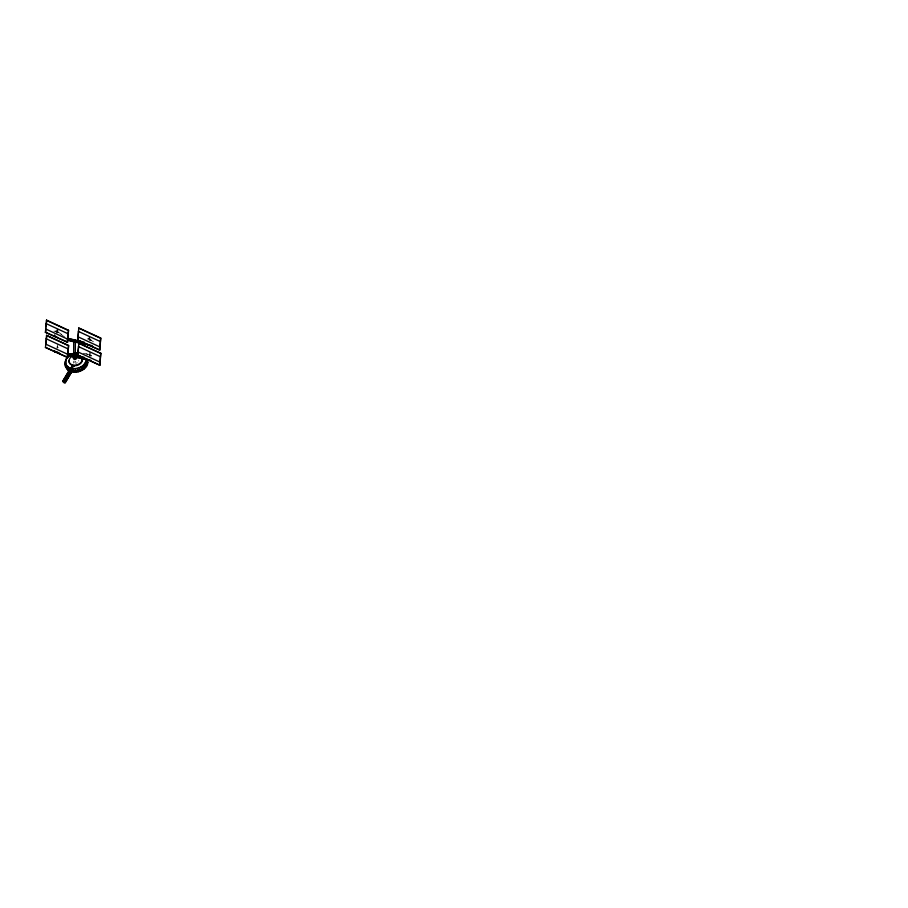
<?xml version="1.0" encoding="UTF-8"?>
<svg xmlns="http://www.w3.org/2000/svg" width="908" height="908" viewBox="0 0 908 908"><rect width="100%" height="100%" fill="white"/><g stroke="black" fill="none" stroke-linecap="round" stroke-linejoin="round"><path stroke-width="0.68" stroke-dasharray="4.54 3.41" d="M90.913 340.579L89.722 339.808M89.268 355.198L90.777 355.164L91.016 356.345M56.886 332.271L57.147 329.071M56.898 333.622L57.09 331.216L56.058 330.728M57.386 332.51L57.647 329.309L58.702 332.578M56.966 348.786L57.159 346.379M57.454 347.673L57.715 344.473M89.052 338.877L89.245 336.471M89.756 336.698L89.563 339.115L88.269 338.514M89.177 356.572L89.631 354.279M89.665 355.459L89.926 352.259L90.8 355.198M90.766 356.163L90.913 355.334M56.784 332.419L58.123 331.885L55.013 331.034M90.187 339.842L87.225 338.82M90.244 355.005L86.033 353.7M57.34 332.498L57.851 331.999M57.295 347.276L58.362 347.265M89.552 340.284L90.062 339.785M53.856 331.136L57.522 331.613M83.15 353.246L91.504 355.346M58.055 332.01L62.312 334.859M93.49 341.817L90.687 340.069L89.858 337.084M89.586 339.569L91.436 340.182M89.699 339.955L90.845 340.171M64.536 336.913L57.374 331.783L57.953 332.385M90.13 354.949L89.654 354.733M57.703 347.162L57.545 347.333M73.616 363.098A2.803 2.054 -15.5 0 1 74.127 360.987M78.508 360.635A2.803 2.054 -15.5 0 1 78.826 361.089M77.259 362.644A1.407 1.022 -15.5 0 1 75.012 362.746A1.407 1.022 -15.5 0 1 76 361.089A1.407 1.022 -15.5 0 1 77.577 362.122"/><path stroke-width="1.36" d="M75.341 342.112L75.319 356.935L74.535 357.321L73.696 356.957L73.707 342.498M68.1 370.294L65.342 366.128L65.308 361.498L65.875 364.483L67.941 366.877L68.1 370.294L69.734 371.236M45.4 332.271L46.626 320.161L68.531 330.296L67.567 342.259L45.4 332.271L67.567 342.259M45.661 332.124L45.865 329.468M46.081 326.812L46.626 320.161M45.468 347.435L46.683 335.324L68.599 345.471L67.635 357.434L45.468 347.435L67.635 357.434M46.047 343.303L46.683 335.324M67.317 342.407L68.531 330.296M67.374 357.57L68.599 345.471M77.611 340.046L78.837 327.947L100.743 338.082L99.778 350.045L77.611 340.046L99.778 350.045M77.872 339.91L78.508 331.931M77.679 355.221L78.905 343.111L100.811 353.246L99.846 365.209L77.679 355.221L78.576 347.106M99.528 350.193L100.743 338.082M99.596 365.356L100.811 353.246M66.738 365.776L66.795 369.102M67.294 358.115L68.804 355.607M65.875 364.483L65.864 367.695M66.159 359.659L67.408 356.923M65.399 363.03L65.66 366.14L69.451 369.601L69.451 367.751L67.941 366.877M66.341 358.376L65.342 366.128M65.637 359.92L65.251 364.46M70.858 368.273C76.976 369.817 85.136 366.571 86.215 359.818L87.872 362.655C86.748 369.817 78.156 373.358 71.63 371.871L71.437 370.918M62.686 381.235C66.443 379.487 65.058 385.605 62.686 381.235L70.574 367.956M56.761 337.106L54.117 336.312L54.605 335.086M54.117 336.312L54.684 335.37M59.474 353.053L54.185 351.487L54.752 350.533M74.15 341.873L67.34 340.239M74.91 340.602L75.001 340.012M62.709 381.485L72.515 365.493L63.447 380.747M63.798 380.793L71.573 368.444M64.162 380.917L73.219 365.663L74.184 366.344M64.525 381.099L73.582 365.845M64.854 381.326L72.515 368.421M65.126 381.587L72.788 368.693M65.331 381.871L72.992 368.966M65.013 382.858L73.117 369.238M65.251 382.767L73.139 369.499M70.461 354.495L74.32 353.008M78.406 352.679L76.374 352.69L76.805 353.621M73.117 368.637L73.355 370.555C79.632 371.054 87.86 366.696 87.168 359.557L87.872 362.655M67.26 339.955L89.597 344.892M92.298 345.676L73.877 341.907M67.328 355.119L90.982 360.306M67.408 355.403L89.744 360.351M68.202 338.366L84.523 342.316M68.282 338.65L73.718 339.967M75.08 340.296L80.528 341.612M68.27 353.53L73.707 354.846M84.592 357.48L75.069 355.176L77.872 356.118M66.988 353.496L73.786 355.141M54.037 336.028L56.682 336.811M58.067 352.372L54.185 351.487M69.451 367.751L71.199 368.342M78.576 328.083L100.493 338.23M78.315 331.386L100.221 341.522M46.365 320.308L68.282 330.444M77.884 336.755L99.789 346.89M46.104 323.6L68.009 333.735M78.644 343.258L100.561 353.394M45.661 328.968L67.578 339.115M78.383 346.55L100.289 356.685M46.433 335.472L68.338 345.608M77.94 351.929L99.857 362.065M46.16 338.763L68.077 348.899M79.155 355.641L99.846 365.209M45.729 344.143L67.646 354.279M85.885 361.384L87.531 364.358M85.182 362.928L86.759 366.026M84.115 364.392L85.602 367.592M82.719 365.697L84.092 369.023M81.062 366.821L82.299 370.226M87.27 359.42L87.792 360.987M79.189 367.695L80.279 371.179M78.122 371.837L77.203 368.308M75.909 372.189L75.148 368.625M73.355 370.555L73.707 372.201M72.334 353.609L72.515 354.608M75.807 355.936A1.317 0.965 -15.5 0 1 74.683 357.377A1.317 0.965 -15.5 0 1 73.31 356.39M74.831 355.425A1.317 0.965 -15.5 0 1 75.148 355.459M82.06 358.217A6.776 4.949 -15.5 0 1 76.238 365.618A6.776 4.949 -15.5 0 1 69.212 360.521M82.265 358.932A6.776 4.949 -15.5 0 1 72.708 365.005A6.776 4.949 -15.5 0 1 71.868 356.413M75.126 355.153A6.776 4.949 -15.5 0 1 78.519 355.221M73.923 356.367A1.634 1.192 -15.5 0 0 73.934 358.376A1.634 1.192 -15.5 0 0 76.397 357.287A1.634 1.192 -15.5 0 1 76.079 358.966A1.634 1.192 -15.5 0 1 73.911 359.137A1.634 1.192 -15.5 0 1 73.854 357.514M75.863 356.208A1.634 1.192 -15.5 0 1 76.147 356.413M76.09 357.287A1.317 0.965 -15.5 0 1 74.104 358.161A1.317 0.965 -15.5 0 1 74.093 356.538M73.9 340.545C73.423 343.042 77.078 339.898 73.923 340.523"/></g></svg>
